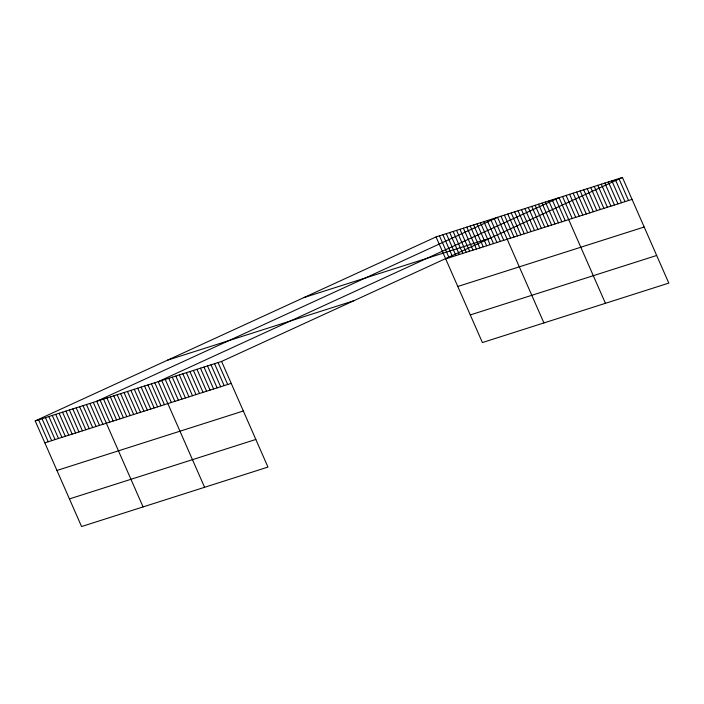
<?xml version="1.0" encoding="UTF-8"?>
<svg xmlns="http://www.w3.org/2000/svg" width="704" height="704" viewBox="0 0 704 704"><rect width="100%" height="100%" fill="white"/><g stroke="black" fill="none" stroke-linecap="round" stroke-linejoin="round"><path stroke-width="1.06" d="M35.2 420.904L221.593 361.442L267.96 467.078L81.567 526.539L35.2 420.904L436.04 236.922L622.433 177.461L668.8 283.096L482.407 342.558L436.04 236.922M221.593 361.442L622.433 177.461M303.767 297.634L490.151 238.172M445.667 258.852L632.06 199.39M167.482 360.193L353.866 300.731M457.794 286.475L644.178 227.014M44.827 442.834L231.22 383.372M470.29 314.934L656.674 255.473M56.954 470.457L243.338 410.995M69.45 498.916L255.834 439.454M618.913 178.587L628.54 200.517M615.384 179.705L625.011 201.643M611.864 180.831L621.491 202.761M608.344 181.958L617.971 203.887M604.824 183.075L614.451 205.005M601.304 184.202L610.931 206.131M597.784 185.319L607.411 207.258M594.264 186.446L603.891 208.375M590.744 187.572L600.371 209.502M587.224 188.69L596.851 210.628M583.704 189.816L593.331 211.746M580.184 190.942L589.811 212.872M576.664 192.06L586.291 213.99M573.144 193.186L582.771 215.116M569.615 194.304L579.242 216.242M566.095 195.43L575.722 217.36M562.575 196.557L572.202 218.486M605.431 303.31L559.055 197.674L158.215 381.656L204.591 487.291M555.641 198.766L565.268 220.695M552.226 199.857L561.854 221.786M548.803 200.948L558.43 222.878M545.389 202.039L555.016 223.969M541.974 203.13L551.602 225.06M538.551 204.222L548.178 226.151M535.137 205.304L544.764 227.242M531.722 206.395L541.35 228.334M528.299 207.486L537.926 229.416M524.885 208.578L534.512 230.507M521.47 209.669L531.098 231.598M518.047 210.76L527.683 232.69M514.633 211.851L524.26 233.781M511.218 212.942L520.846 234.872M507.804 214.025L517.431 235.963M504.381 215.116L514.008 237.054M500.966 216.207L510.594 238.137M543.919 322.934L497.552 217.298L96.712 401.28L143.079 506.915M494.129 218.39L503.756 240.319M490.714 219.481L500.342 241.41M487.3 220.572L496.927 242.502M483.877 221.663L493.504 243.593M480.462 222.746L490.09 244.684M477.048 223.837L486.675 245.775M473.625 224.928L483.252 246.858M470.21 226.019L479.838 247.949M466.796 227.11L476.423 249.04M463.382 228.202L473.009 250.131M459.958 229.293L469.586 251.222M456.544 230.384L466.171 252.314M453.13 231.466L462.757 253.405M449.706 232.558L459.334 254.496M446.292 233.649L455.919 255.578M442.878 234.74L452.505 256.67M439.454 235.831L449.082 257.761M218.064 362.569L227.691 384.498M214.544 363.686L224.171 385.625M211.024 364.813L220.651 386.742M207.504 365.939L217.131 387.869M203.984 367.057L213.611 388.995M200.464 368.183L210.091 390.113M196.944 369.31L206.571 391.239M193.424 370.427L203.051 392.357M189.904 371.554L199.531 393.483M186.384 372.671L196.011 394.61M182.864 373.798L192.491 395.727M179.344 374.924L188.971 396.854M175.824 376.042L185.451 397.98M172.295 377.168L181.922 399.098M168.775 378.294L178.402 400.224M165.255 379.412L174.882 401.342M161.735 380.538L171.362 402.468M154.801 382.747L164.428 404.686M151.386 383.838L161.014 405.768M147.963 384.93L157.59 406.859M144.549 386.021L154.176 407.95M141.134 387.112L150.762 409.042M137.711 388.203L147.338 410.133M134.297 389.294L143.924 411.224M130.882 390.377L140.51 412.315M127.459 391.468L137.086 413.406M124.045 392.559L133.672 414.489M120.63 393.65L130.258 415.58M117.207 394.742L126.834 416.671M113.793 395.833L123.42 417.762M110.378 396.924L120.006 418.854M106.964 398.015L116.591 419.945M103.541 399.098L113.168 421.036M100.126 400.189L109.754 422.127M93.289 402.371L102.916 424.301M89.874 403.462L99.502 425.392M86.46 404.554L96.087 426.483M83.037 405.645L92.664 427.574M79.622 406.736L89.25 428.666M76.208 407.818L85.835 429.757M72.785 408.91L82.412 430.848M69.37 410.001L78.998 431.93M65.956 411.092L75.583 433.022M62.533 412.183L72.169 434.113M59.118 413.274L68.746 435.204M55.704 414.366L65.331 436.295M52.29 415.457L61.917 437.386M48.866 416.539L58.494 438.478M45.452 417.63L55.079 439.569M42.038 418.722L51.665 440.651M38.614 419.813L48.242 441.742"/></g></svg>
